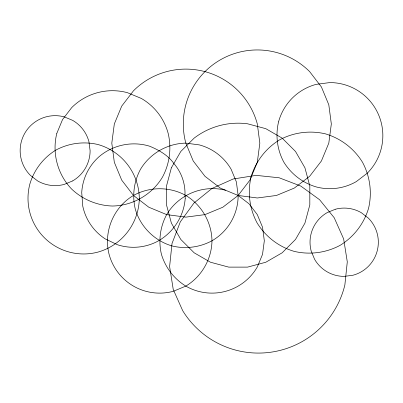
<?xml version="1.0" encoding="UTF-8"?>
<svg xmlns="http://www.w3.org/2000/svg" width="403" height="403" viewBox="0 0 403 403"><rect width="100%" height="100%" fill="white"/><g stroke="black" fill="none" stroke-linecap="round" stroke-linejoin="round"><path stroke-width="0.6" d="M238.153 195.46L249.915 180.131L257.31 162.278L259.834 143.12L257.31 123.963A74.016 74.016 0 0 0 133.479 90.786L121.716 106.115L114.321 123.963L111.802 143.12L114.321 162.278L121.716 180.131L133.479 195.46L148.808 207.223L166.661 214.618L185.818 217.136L204.976 214.618L222.824 207.223L238.153 195.46L257.31 197.979L276.468 195.46L294.321 188.065L309.65 176.302L321.413 160.973L328.808 143.12L331.326 123.963L328.808 104.805L321.413 86.957L309.65 71.628A74.016 74.016 0 0 0 185.818 143.12C167.391 143.433 149.976 153.488 140.491 169.29C133.932 181.446 132.073 195.566 135.262 209.006C140.33 226.723 154.551 240.944 172.272 246.011C185.712 249.2 199.828 247.341 211.988 240.782A52.34 52.34 0 0 0 238.153 195.46L236.37 181.914L231.141 169.29A52.34 52.34 0 0 0 199.364 144.904L185.818 143.12L193.213 160.973L204.976 176.302L220.305 188.065L238.153 195.46L248.994 203.777L257.31 214.618L262.539 227.237L264.323 240.782L262.539 254.328L257.31 266.952A52.34 52.34 0 0 1 185.818 286.11L173.194 291.339A52.34 52.34 0 0 1 109.092 254.328C103.274 231.806 113.434 207.273 133.479 195.46C149.594 186.513 169.703 186.513 185.818 195.46C201.621 204.941 211.676 222.355 211.988 240.782C211.676 259.215 201.621 276.629 185.818 286.11C174.061 278.861 165.391 267.567 161.432 254.328C158.243 240.888 160.102 226.773 166.661 214.618C178.474 194.573 203.006 184.413 225.534 190.231M251.396 176.111L233.176 179.003L211.988 188.448L193.959 203.052L180.327 221.826L172.021 243.493L169.608 266.564L173.245 289.48L182.685 310.673A88.877 88.877 0 0 0 344.872 284.926L347.29 261.854L343.653 238.939L334.213 217.746L319.604 199.722L300.829 186.09L279.168 177.783L256.091 175.365L251.593 176.081M56.793 133.443C51.871 153.145 57.604 174.544 71.719 189.143C82.786 199.586 97.279 205.59 112.492 206.029C132.794 205.686 151.981 194.609 162.429 177.199C169.653 163.804 171.698 148.254 168.187 133.443A57.659 57.659 0 0 0 141.322 98.433L127.413 92.67A57.659 57.659 0 0 0 71.719 107.596L62.556 119.54L56.793 133.443M139.317 198.306C138.944 223.292 122.104 245.236 98.065 252.066A55.659 55.659 0 0 1 29.898 183.899C34.109 169.824 43.328 157.815 55.831 150.102C68.762 143.13 83.774 141.151 98.065 144.541C122.104 151.372 138.944 173.315 139.317 198.306M251.079 176.877C247.377 192.493 249.538 208.89 257.154 223.015C265.577 236.677 278.7 246.747 294.079 251.346C309.69 255.054 326.092 252.893 340.218 245.276C353.879 236.853 363.949 223.725 368.549 208.351C372.251 192.735 370.095 176.338 362.473 162.213C354.051 148.551 340.928 138.481 325.553 133.882C309.937 130.174 293.535 132.335 279.41 139.957C265.753 148.38 255.683 161.502 251.079 176.877M278.544 121.902C275.309 135.529 277.193 149.84 283.843 162.167C291.193 174.086 302.643 182.871 316.058 186.886A53.06 53.06 0 0 0 356.323 181.587L367.309 173.154A53.06 53.06 0 0 0 329.79 82.58L316.058 84.388A53.06 53.06 0 0 0 278.544 121.902M185.229 198.301C183.919 216.507 173.033 233.181 156.893 241.699A51.831 51.831 0 0 1 117.338 244.712L105.143 238.853A51.831 51.831 0 0 1 82.756 206.104L81.728 192.614A51.831 51.831 0 0 1 98.896 156.853C112.694 144.909 132.184 140.818 149.624 146.208C158.827 150.037 168.026 155.18 173.869 163.487A45.746 45.746 0 0 1 184.987 195.117L185.229 198.301M171.381 167.799L166.494 186.025L166.494 204.895L171.381 223.121L180.811 239.458L194.155 252.802L210.497 262.237L228.723 267.118L247.588 267.118L265.814 262.237L282.155 252.802L295.5 239.458L304.93 223.121L309.816 204.895L309.816 186.025L304.93 167.799L295.5 151.457L282.155 138.118L265.814 128.683L247.588 123.797A72.278 72.278 0 0 0 194.155 138.118L180.811 151.457L171.381 167.799M72.621 180.937L64.183 184.428A34.98 34.98 0 0 1 37.64 180.937L30.396 175.376A34.98 34.98 0 0 1 64.183 116.855L72.621 120.346A34.98 34.98 0 0 1 88.917 141.589L90.111 150.641A34.98 34.98 0 0 1 72.621 180.937M335.336 209.243L327.1 212.658A34.154 34.154 0 0 0 311.187 251.074L314.602 259.31A34.154 34.154 0 0 0 344.177 276.387L353.018 275.224A34.154 34.154 0 0 0 368.327 218.083L361.254 212.658A34.154 34.154 0 0 0 335.336 209.243"/></g></svg>
